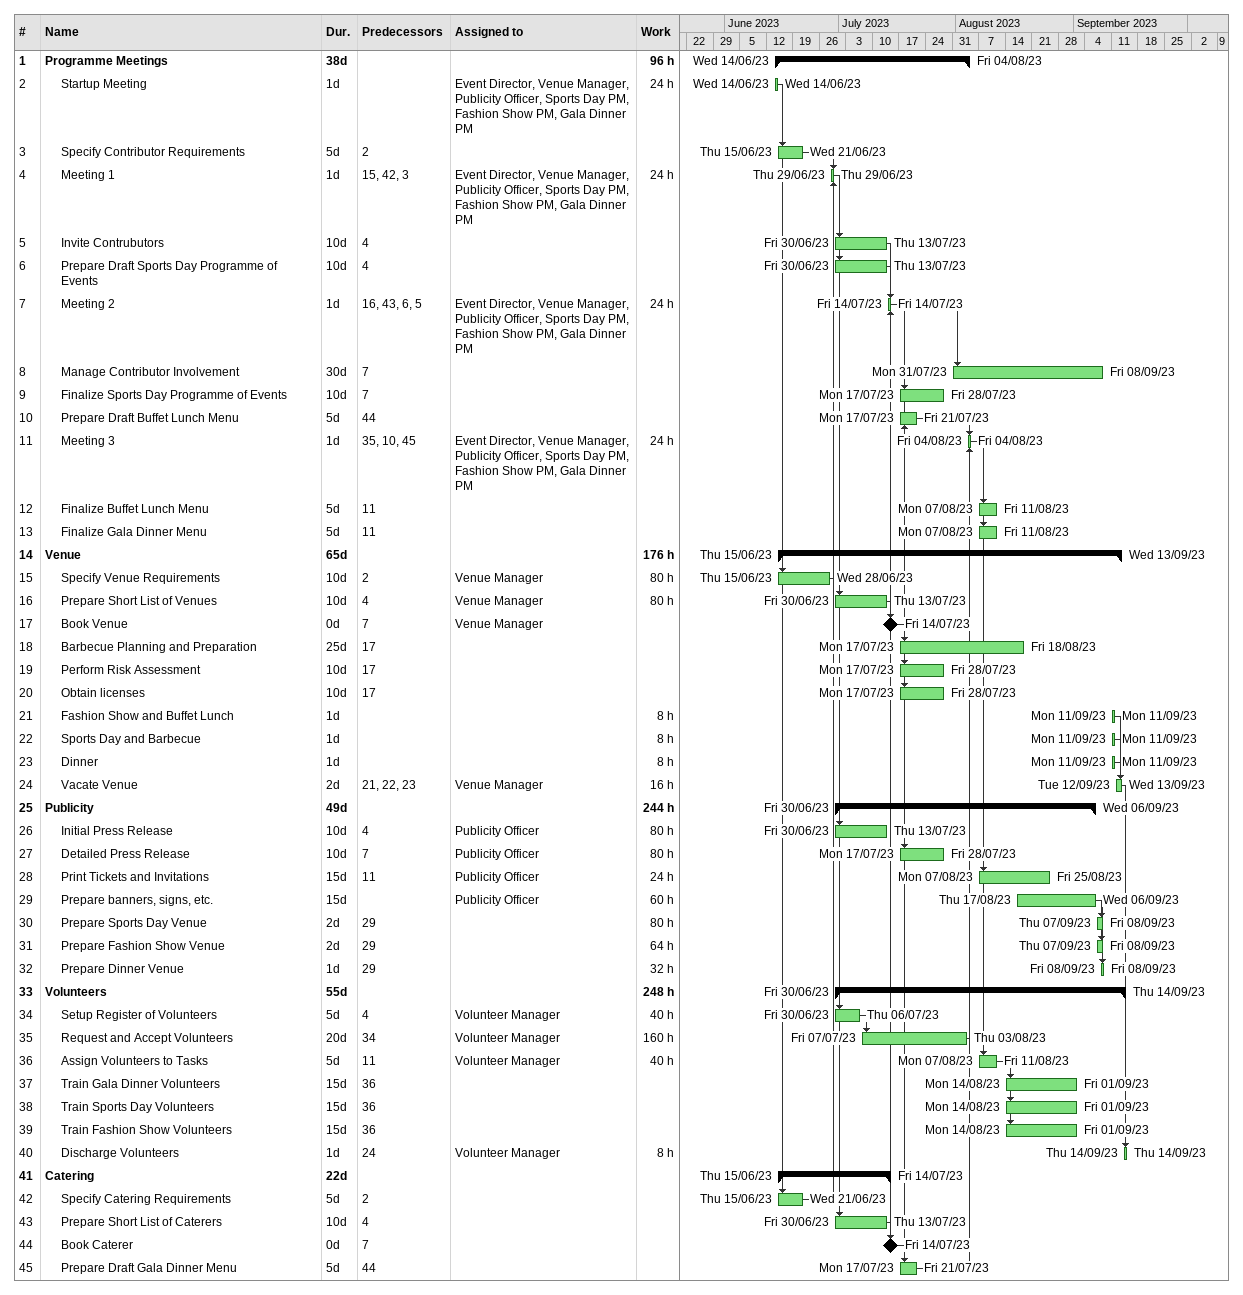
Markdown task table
| ID | Level | Task | Duration | Start | Finish | Predecessors | Resources | Work (h) |
|---|---|---|---|---|---|---|---|---|
| 1 | 1 | **Programme Meetings** | 38d | 2023-06-14 | 2023-08-04 |  |  | 96 |
| 2 | 2 | Startup Meeting | 1d | 2023-06-14 | 2023-06-14 |  | Event Director, Venue Manager, Publicity Officer, Sports Day PM, Fashion Show PM, Gala Dinner PM | 24 |
| 3 | 2 | Specify Contributor Requirements | 5d | 2023-06-15 | 2023-06-21 | 2 |  |  |
| 4 | 2 | Meeting 1 | 1d | 2023-06-29 | 2023-06-29 | 15, 42, 3 | Event Director, Venue Manager, Publicity Officer, Sports Day PM, Fashion Show PM, Gala Dinner PM | 24 |
| 5 | 2 | Invite Contrubutors | 10d | 2023-06-30 | 2023-07-13 | 4 |  |  |
| 6 | 2 | Prepare Draft Sports Day Programme of Events | 10d | 2023-06-30 | 2023-07-13 | 4 |  |  |
| 7 | 2 | Meeting 2 | 1d | 2023-07-14 | 2023-07-14 | 16, 43, 6, 5 | Event Director, Venue Manager, Publicity Officer, Sports Day PM, Fashion Show PM, Gala Dinner PM | 24 |
| 8 | 2 | Manage Contributor Involvement | 30d | 2023-07-31 | 2023-09-08 | 7 |  |  |
| 9 | 2 | Finalize Sports Day Programme of Events | 10d | 2023-07-17 | 2023-07-28 | 7 |  |  |
| 10 | 2 | Prepare Draft Buffet Lunch Menu | 5d | 2023-07-17 | 2023-07-21 | 44 |  |  |
| 11 | 2 | Meeting 3 | 1d | 2023-08-04 | 2023-08-04 | 35, 10, 45 | Event Director, Venue Manager, Publicity Officer, Sports Day PM, Fashion Show PM, Gala Dinner PM | 24 |
| 12 | 2 | Finalize Buffet Lunch Menu | 5d | 2023-08-07 | 2023-08-11 | 11 |  |  |
| 13 | 2 | Finalize Gala Dinner Menu | 5d | 2023-08-07 | 2023-08-11 | 11 |  |  |
| 14 | 1 | **Venue** | 65d | 2023-06-15 | 2023-09-13 |  |  | 176 |
| 15 | 2 | Specify Venue Requirements | 10d | 2023-06-15 | 2023-06-28 | 2 | Venue Manager | 80 |
| 16 | 2 | Prepare Short List of Venues | 10d | 2023-06-30 | 2023-07-13 | 4 | Venue Manager | 80 |
| 17 | 2 | Book Venue | 0d | 2023-07-14 | 2023-07-14 | 7 | Venue Manager |  |
| 18 | 2 | Barbecue Planning and Preparation | 25d | 2023-07-17 | 2023-08-18 | 17 |  |  |
| 19 | 2 | Perform Risk Assessment | 10d | 2023-07-17 | 2023-07-28 | 17 |  |  |
| 20 | 2 | Obtain licenses | 10d | 2023-07-17 | 2023-07-28 | 17 |  |  |
| 21 | 2 | Fashion Show and Buffet Lunch | 1d | 2023-09-11 | 2023-09-11 |  |  | 8 |
| 22 | 2 | Sports Day and Barbecue | 1d | 2023-09-11 | 2023-09-11 |  |  | 8 |
| 23 | 2 | Dinner | 1d | 2023-09-11 | 2023-09-11 |  |  | 8 |
| 24 | 2 | Vacate Venue | 2d | 2023-09-12 | 2023-09-13 | 21, 22, 23 | Venue Manager | 16 |
| 25 | 1 | **Publicity** | 49d | 2023-06-30 | 2023-09-06 |  |  | 244 |
| 26 | 2 | Initial Press Release | 10d | 2023-06-30 | 2023-07-13 | 4 | Publicity Officer | 80 |
| 27 | 2 | Detailed Press Release | 10d | 2023-07-17 | 2023-07-28 | 7 | Publicity Officer | 80 |
| 28 | 2 | Print Tickets and Invitations | 15d | 2023-08-07 | 2023-08-25 | 11 | Publicity Officer | 24 |
| 29 | 2 | Prepare banners, signs, etc. | 15d | 2023-08-17 | 2023-09-06 |  | Publicity Officer | 60 |
| 30 | 2 | Prepare Sports Day Venue | 2d | 2023-09-07 | 2023-09-08 | 29 |  | 80 |
| 31 | 2 | Prepare Fashion Show Venue | 2d | 2023-09-07 | 2023-09-08 | 29 |  | 64 |
| 32 | 2 | Prepare Dinner Venue | 1d | 2023-09-08 | 2023-09-08 | 29 |  | 32 |
| 33 | 1 | **Volunteers** | 55d | 2023-06-30 | 2023-09-14 |  |  | 248 |
| 34 | 2 | Setup Register of Volunteers | 5d | 2023-06-30 | 2023-07-06 | 4 | Volunteer Manager | 40 |
| 35 | 2 | Request and Accept Volunteers | 20d | 2023-07-07 | 2023-08-03 | 34 | Volunteer Manager | 160 |
| 36 | 2 | Assign Volunteers to Tasks | 5d | 2023-08-07 | 2023-08-11 | 11 | Volunteer Manager | 40 |
| 37 | 2 | Train Gala Dinner Volunteers | 15d | 2023-08-14 | 2023-09-01 | 36 |  |  |
| 38 | 2 | Train Sports Day Volunteers | 15d | 2023-08-14 | 2023-09-01 | 36 |  |  |
| 39 | 2 | Train Fashion Show Volunteers | 15d | 2023-08-14 | 2023-09-01 | 36 |  |  |
| 40 | 2 | Discharge Volunteers | 1d | 2023-09-14 | 2023-09-14 | 24 | Volunteer Manager | 8 |
| 41 | 1 | **Catering** | 22d | 2023-06-15 | 2023-07-14 |  |  |  |
| 42 | 2 | Specify Catering Requirements | 5d | 2023-06-15 | 2023-06-21 | 2 |  |  |
| 43 | 2 | Prepare Short List of Caterers | 10d | 2023-06-30 | 2023-07-13 | 4 |  |  |
| 44 | 2 | Book Caterer | 0d | 2023-07-14 | 2023-07-14 | 7 |  |  |
| 45 | 2 | Prepare Draft Gala Dinner Menu | 5d | 2023-07-17 | 2023-07-21 | 44 |  |  |
